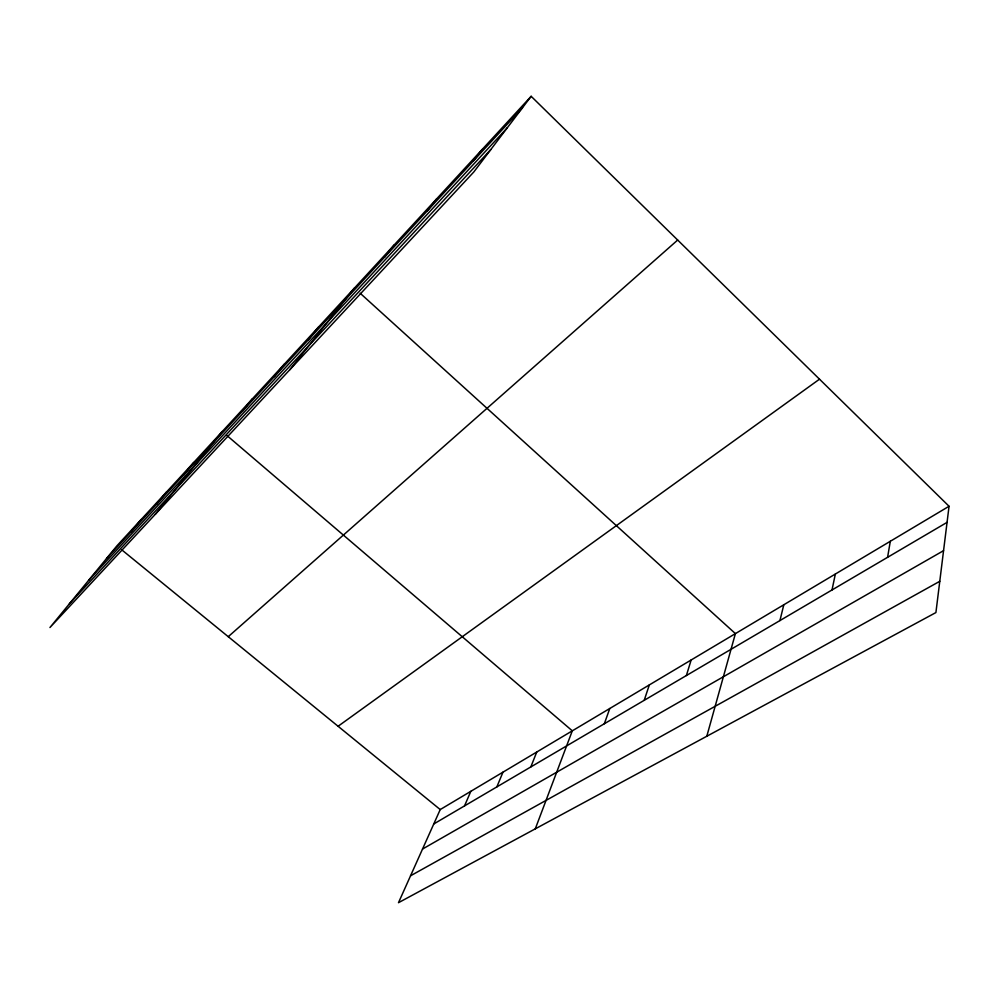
<?xml version="1.0" encoding="UTF-8"?>
<svg xmlns="http://www.w3.org/2000/svg" width="999" height="999" viewBox="0 0 999 999"><rect width="100%" height="100%" fill="white"/><g stroke="black" fill="none" stroke-linecap="round" stroke-linejoin="round"><path stroke-width="1.5" d="M949.05 506.268L935.913 612.562L398.489 902.696L440.222 809.565L949.05 506.268L531.156 96.304L116.883 545.866L49.95 627.522L473.863 171.915L531.156 96.304M887.587 557.305L890.309 541.283M832.005 589.972L835.351 574.05M779.932 620.566L783.815 604.757M706.805 736.251L735.401 633.616L360.214 293.294M686.375 675.549L691.146 660.002M644.205 700.311L649.325 684.927M604.345 723.738L609.777 708.503M535.289 828.845L572.302 730.831L226.935 435.527M530.819 766.945L536.75 752.022M496.84 786.912L502.972 772.165M464.523 805.906L470.829 791.32M473.151 161.201L482.155 149.475M427.26 210.926L436.6 198.913M384.528 257.23L394.13 244.992M289.822 369.717L354.445 288.062M308.366 339.772L318.344 327.247M274.288 376.685L284.39 364.086M242.233 411.438L252.422 398.776M155.295 514.298L222.253 431.518M183.441 475.137L193.744 462.462M156.431 504.408L166.746 491.745M130.844 532.142L141.171 519.505M106.556 558.453L522.552 107.655M88.574 580.394L507.355 127.71M69.343 603.871L490.821 149.525M228.247 636.688L677.684 240.047M338.087 726.261L819.505 379.183M433.766 823.975L947.064 522.365M422.527 849.05L943.568 550.661M410.539 875.798L939.784 581.293M121.591 549.7L440.222 809.565"/></g></svg>
